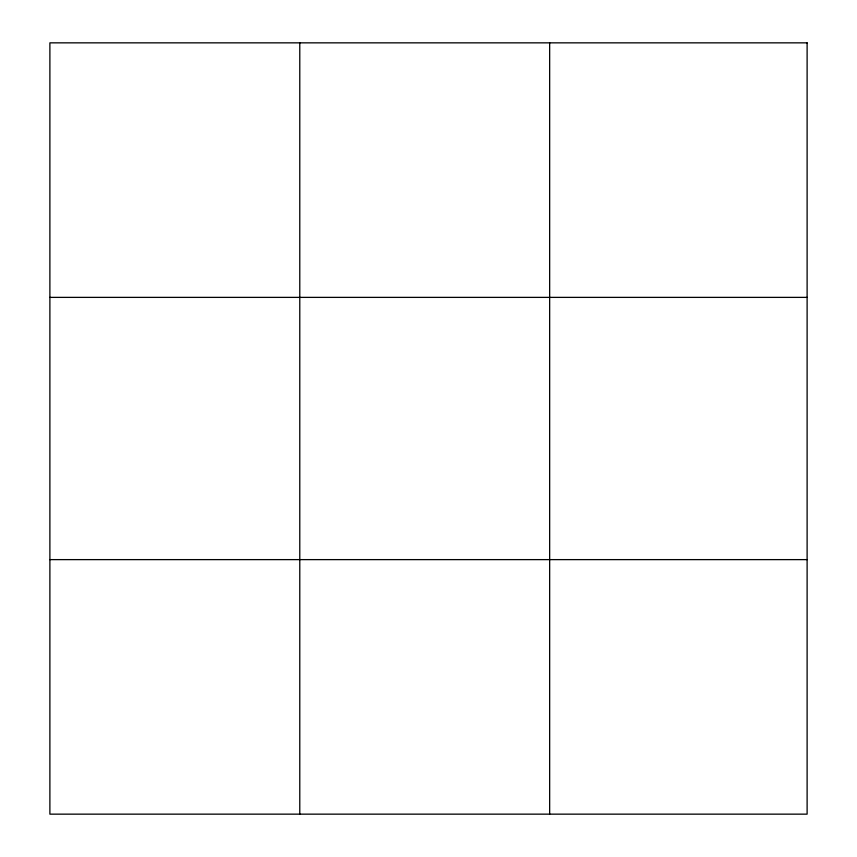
<?xml version="1.0" encoding="UTF-8"?>
<svg xmlns="http://www.w3.org/2000/svg" width="857" height="857" viewBox="0 0 857 857"><rect width="100%" height="100%" fill="white"/><g stroke="black" fill="none" stroke-linecap="round" stroke-linejoin="round"><path stroke-width="1.29" d="M299.779 814.15L299.779 42.85M549.658 814.15L549.658 42.85M49.888 297.379L807.112 297.379M49.888 559.621L807.112 559.621M807.112 42.85L807.112 814.15L49.888 814.15L49.888 42.85L807.112 42.85"/></g></svg>
